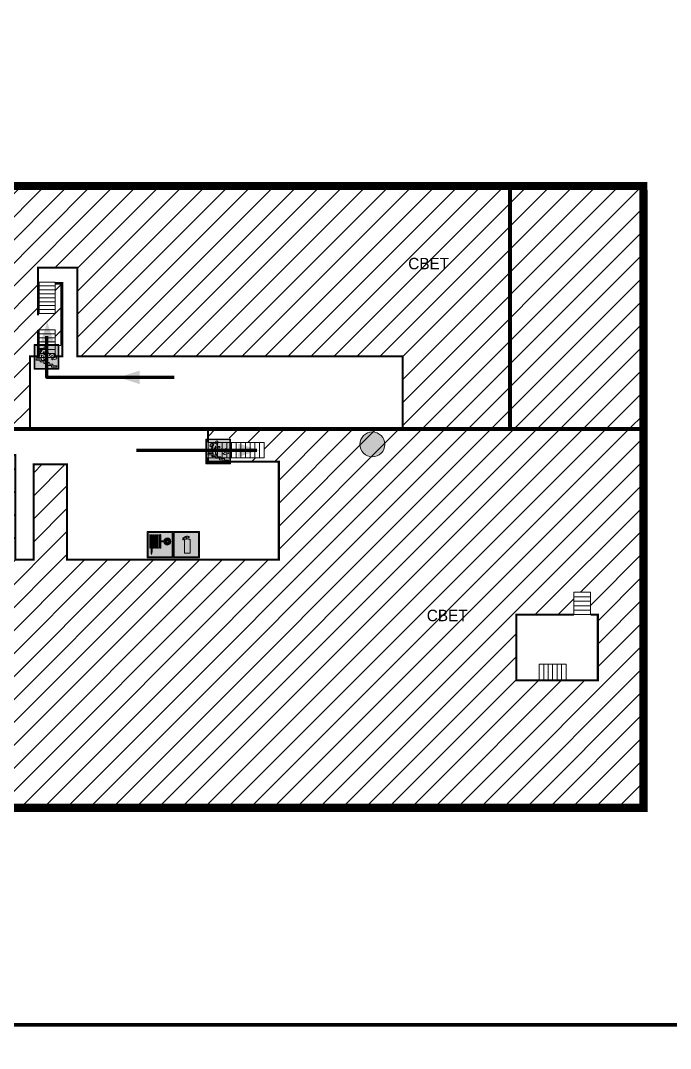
# Model space of a CAD drawing. Header units: millimetres. Extents: x 13114 to 67229, y 22859 to 38520.
# Drawn here: x 22667.6 to 22877.1, y 30889.7 to 31221.1 of the extents above; entities that cross this region are included whole.
import ezdxf

# ---------------------------------------------------------------- set-up
doc = ezdxf.new("R2010")
doc.units = ezdxf.units.MM
doc.layers.add('План_Штампы', color=7, linetype='Continuous')
doc.styles.add('обычный', font='arial.ttf')
pattern_1 = [(225, (57647.964, 45307.062), (3.70435565, -3.70435565), [])]

# ---------------------------------------------------------------- blocks, each defined once
blk = doc.blocks.new('A$C7B8C2D5B')
at = {"lineweight": 0}
h = blk.add_hatch(color=5, dxfattribs=at)
h.dxf.hatch_style = 1
h.paths.add_polyline_path([(1.4, -3.02, 1), (-2.11, -3.02, 1)])
at = {"color": 5, "lineweight": 0}
blk.add_circle((-0.36, -3.02), 1.75, dxfattribs=at)
blk = doc.blocks.new('вниз')
at = {"lineweight": 0, "true_color": 0xffffff}
h = blk.add_hatch(color=7, dxfattribs=at)
h.dxf.hatch_style = 1
h.paths.add_polyline_path([(40994.51, -4472.22), (40986.51, -4472.22), (40986.51, -4480.22), (40994.51, -4480.22)])
h.paths.add_polyline_path([(40994.31, -4472.42), (40994.31, -4480.01), (40986.71, -4480.01), (40986.71, -4472.42)], flags=16)
h.paths.add_polyline_path([(40988.43, -4473.53), (40989.43, -4473.53), (40990.19, -4473.96), (40990.19, -4474.6), (40991, -4474.6), (40991, -4475.06), (40989.73, -4475.06), (40989.73, -4474.46), (40989.3, -4475.18), (40990.17, -4475.7), (40990.17, -4477.11), (40989.63, -4477.11), (40989.63, -4476.01), (40988.94, -4475.59), (40988.94, -4476.46), (40988.94, -4476.46), (40987.47, -4476.46), (40987.26, -4476.46), (40987.26, -4475.92), (40988.4, -4475.92), (40988.4, -4475.2), (40989.1, -4473.99), (40988.66, -4473.99), (40988.24, -4474.7), (40987.86, -4474.47), (40988.41, -4473.56)], flags=0)
h.paths.add_polyline_path([(40990.55, -4473.29, -1), (40989.69, -4473.29, -1)], flags=0)
h.paths.add_polyline_path([(40988.85, -4476.89), (40988.85, -4477.43), (40990.1, -4477.43), (40990.1, -4477.99), (40991.34, -4477.99), (40991.34, -4478.54), (40992.59, -4478.54), (40992.59, -4479.09), (40993.83, -4479.09), (40993.83, -4479.52), (40992.17, -4479.52), (40992.17, -4478.97), (40990.91, -4478.97), (40990.91, -4478.41), (40989.68, -4478.41), (40989.68, -4477.86), (40988.43, -4477.86), (40988.43, -4477.31), (40987.6, -4477.31), (40987.18, -4477.31), (40987.18, -4476.89)], flags=0)
h.paths.add_polyline_path([(40991.61, -4475.33), (40993.12, -4476.2), (40992.9, -4475.27), (40993.48, -4475.6), (40993.83, -4476.88), (40992.56, -4477.22), (40991.97, -4476.88), (40992.9, -4476.61), (40991.38, -4475.74), (40991.58, -4475.39)], flags=0)
h.paths.add_polyline_path([(40990.19, -4473.96), (40989.43, -4473.53), (40988.43, -4473.53), (40988.41, -4473.56), (40987.86, -4474.47), (40988.24, -4474.7), (40988.66, -4473.99), (40989.1, -4473.99), (40988.4, -4475.2), (40988.4, -4475.92), (40987.26, -4475.92), (40987.26, -4476.46), (40987.47, -4476.46), (40988.94, -4476.46), (40988.94, -4476.27), (40988.94, -4475.59), (40989.63, -4476.01), (40989.63, -4477.11), (40990.17, -4477.11), (40990.17, -4475.7), (40989.3, -4475.18), (40989.73, -4474.46), (40989.73, -4475.06), (40991, -4475.06), (40991, -4474.6), (40990.19, -4474.6)], flags=0)
h.paths.add_polyline_path([(40990.55, -4473.29, 1), (40989.69, -4473.29, 1)], flags=0)
h.paths.add_polyline_path([(40991.61, -4475.33), (40991.58, -4475.39), (40991.38, -4475.74), (40992.9, -4476.61), (40991.97, -4476.88), (40992.56, -4477.22), (40993.83, -4476.88), (40993.48, -4475.6), (40992.9, -4475.27), (40993.12, -4476.2)], flags=0)
h.paths.add_polyline_path([(40990.1, -4477.43), (40988.85, -4477.43), (40988.85, -4476.89), (40987.18, -4476.89), (40987.18, -4477.31), (40987.6, -4477.31), (40988.43, -4477.31), (40988.43, -4477.86), (40989.68, -4477.86), (40989.68, -4478.41), (40990.91, -4478.41), (40990.91, -4478.97), (40992.17, -4478.97), (40992.17, -4479.52), (40993.83, -4479.52), (40993.83, -4479.09), (40992.59, -4479.09), (40992.59, -4478.54), (40991.34, -4478.54), (40991.34, -4477.99), (40990.1, -4477.99)], flags=0)
at = {"lineweight": 0}
h = blk.add_hatch(color=126, dxfattribs=at)
h.dxf.hatch_style = 1
h.paths.add_polyline_path([(40994.31, -4472.42), (40986.71, -4472.42), (40986.71, -4480.01), (40994.31, -4480.01)])
h.paths.add_polyline_path([(40988.43, -4473.53), (40989.43, -4473.53), (40990.19, -4473.96), (40990.19, -4474.6), (40991, -4474.6), (40991, -4475.06), (40989.73, -4475.06), (40989.73, -4474.46), (40989.3, -4475.18), (40990.17, -4475.7), (40990.17, -4477.11), (40989.63, -4477.11), (40989.63, -4476.01), (40988.94, -4475.59), (40988.94, -4476.46), (40988.94, -4476.46), (40987.47, -4476.46), (40987.26, -4476.46), (40987.26, -4475.92), (40988.4, -4475.92), (40988.4, -4475.2), (40989.1, -4473.99), (40988.66, -4473.99), (40988.24, -4474.7), (40987.86, -4474.47), (40988.41, -4473.56)], flags=16)
h.paths.add_polyline_path([(40990.55, -4473.29, -1), (40989.69, -4473.29, -1)], flags=16)
h.paths.add_polyline_path([(40988.85, -4476.89), (40988.85, -4477.43), (40990.1, -4477.43), (40990.1, -4477.99), (40991.34, -4477.99), (40991.34, -4478.54), (40992.59, -4478.54), (40992.59, -4479.09), (40993.83, -4479.09), (40993.83, -4479.52), (40992.17, -4479.52), (40992.17, -4478.97), (40990.91, -4478.97), (40990.91, -4478.41), (40989.68, -4478.41), (40989.68, -4477.86), (40988.43, -4477.86), (40988.43, -4477.31), (40987.6, -4477.31), (40987.18, -4477.31), (40987.18, -4476.89)], flags=16)
h.paths.add_polyline_path([(40991.61, -4475.33), (40993.12, -4476.2), (40992.9, -4475.27), (40993.48, -4475.6), (40993.83, -4476.88), (40992.56, -4477.22), (40991.97, -4476.88), (40992.9, -4476.61), (40991.38, -4475.74), (40991.58, -4475.39)], flags=16)
at = {"lineweight": 0, "true_color": 0xffffff}
h = blk.add_hatch(color=7, dxfattribs=at)
h.dxf.hatch_style = 1
h.paths.add_polyline_path([(40989.73, -4474.46), (40989.73, -4475.06), (40991, -4475.06), (40991, -4474.6), (40990.19, -4474.6), (40990.19, -4473.96), (40989.43, -4473.53), (40988.43, -4473.53), (40988.41, -4473.56), (40987.86, -4474.47), (40988.24, -4474.7), (40988.66, -4473.99), (40989.1, -4473.99), (40988.4, -4475.2), (40988.4, -4475.92), (40987.26, -4475.92), (40987.26, -4476.46), (40987.47, -4476.46), (40988.94, -4476.46), (40988.94, -4475.59), (40989.63, -4476.01), (40989.63, -4477.11), (40990.17, -4477.11), (40990.17, -4475.7), (40989.3, -4475.18)])
h.paths.add_polyline_path([(40989.69, -4473.29, 1), (40990.55, -4473.29, 1)])
h.paths.add_polyline_path([(40991.61, -4475.33), (40991.58, -4475.39), (40991.38, -4475.74), (40992.9, -4476.61), (40991.97, -4476.88), (40992.56, -4477.22), (40993.83, -4476.88), (40993.48, -4475.6), (40992.9, -4475.27), (40993.12, -4476.2)])
h.paths.add_polyline_path([(40990.1, -4477.43), (40988.85, -4477.43), (40988.85, -4476.89), (40987.18, -4476.89), (40987.18, -4477.31), (40987.6, -4477.31), (40988.43, -4477.31), (40988.43, -4477.86), (40989.68, -4477.86), (40989.68, -4478.41), (40990.91, -4478.41), (40990.91, -4478.97), (40992.17, -4478.97), (40992.17, -4479.52), (40993.83, -4479.52), (40993.83, -4479.09), (40992.59, -4479.09), (40992.59, -4478.54), (40991.34, -4478.54), (40991.34, -4477.99), (40990.1, -4477.99)])
at = {"color": 126, "lineweight": 0}
for points in [[(40986.51, -4472.22), (40994.51, -4472.22), (40994.51, -4480.22), (40986.51, -4480.22)], [(40986.71, -4472.42), (40994.31, -4472.42), (40994.31, -4480.01), (40986.71, -4480.01)]]:
    blk.add_lwpolyline(points, close=True, dxfattribs=at)
for points in [[(40987.47, -4476.46), (40987.26, -4476.46), (40987.26, -4475.92), (40988.4, -4475.92), (40988.4, -4475.2), (40989.1, -4473.99), (40988.66, -4473.99), (40988.24, -4474.7), (40987.86, -4474.47), (40988.41, -4473.56), (40988.43, -4473.53), (40989.43, -4473.53), (40990.19, -4473.96), (40990.19, -4474.6), (40991, -4474.6), (40991, -4475.06), (40989.73, -4475.06), (40989.73, -4474.46), (40989.3, -4475.18), (40990.17, -4475.7), (40990.17, -4477.11), (40989.63, -4477.11), (40989.63, -4476.01), (40988.94, -4475.59), (40988.94, -4476.46)], [(40987.6, -4477.31), (40987.18, -4477.31), (40987.18, -4476.89), (40988.85, -4476.89), (40988.85, -4477.43), (40990.1, -4477.43), (40990.1, -4477.99), (40991.34, -4477.99), (40991.34, -4478.54), (40992.59, -4478.54), (40992.59, -4479.09), (40993.83, -4479.09), (40993.83, -4479.52), (40992.17, -4479.52), (40992.17, -4478.97), (40990.91, -4478.97), (40990.91, -4478.41), (40989.68, -4478.41), (40989.68, -4477.86), (40988.43, -4477.86), (40988.43, -4477.31), (40987.6, -4477.31)], [(40987.47, -4476.46), (40988.94, -4476.46), (40988.94, -4476.27)], [(40991.58, -4475.39), (40991.38, -4475.74), (40992.9, -4476.61), (40991.97, -4476.88), (40992.56, -4477.22), (40993.83, -4476.88), (40993.48, -4475.6), (40992.9, -4475.27), (40993.12, -4476.2), (40991.61, -4475.33), (40991.58, -4475.39)]]:
    blk.add_lwpolyline(points, dxfattribs=at)
blk.add_circle((40990.12, -4473.29), 0.432, dxfattribs=at)
blk = doc.blocks.new('A$C37112FD5')
at = {"true_color": 0xf5f5ff}
h = blk.add_hatch(color=7, dxfattribs=at)
h.dxf.hatch_style = 1
h.paths.add_polyline_path([(12.8, -7.4), (0, -7.4), (0, -20.2), (12.8, -20.2)])
h.paths.add_polyline_path([(12.29, -7.91), (12.29, -19.69), (0.51, -19.69), (0.51, -7.91)], flags=16)
h.paths.add_polyline_path([(4.98, -9.04, -0.42597), (5.17, -9.22), (5.17, -12.25), (5.17, -15.29, -0.432244), (4.98, -15.47), (4.83, -15.47, -0.42597), (4.64, -15.29), (4.64, -12.25), (4.64, -9.22, -0.432244), (4.83, -9.04)], flags=0)
h.paths.add_polyline_path([(4.28, -9.22), (4.28, -12.25), (4.28, -15.29, -0.432244), (4.09, -15.47), (3.94, -15.47, -0.42597), (3.75, -15.29), (3.75, -12.25), (3.75, -9.22, -0.432244), (3.94, -9.04), (4.09, -9.04, -0.42597)], flags=0)
h.paths.add_polyline_path([(5.72, -9.04), (5.87, -9.04, -0.42597), (6.06, -9.22), (6.06, -12.25), (6.06, -15.29, -0.432244), (5.87, -15.47), (5.72, -15.47, -0.42597), (5.53, -15.29), (5.53, -12.25), (5.53, -9.22, -0.432244)], flags=0)
h.paths.add_polyline_path([(6.42, -8.9), (6.5, -8.9, -0.42597), (6.69, -9.08), (6.69, -12.03), (8.21, -12.03, -15.824349), (8.21, -12.47), (6.69, -12.47), (6.69, -15.42, -0.432244), (6.5, -15.6), (6.42, -15.6)], flags=0)
h.paths.add_polyline_path([(3.39, -9.22), (3.39, -12.25), (3.39, -15.29, -0.432244), (3.2, -15.47), (3.05, -15.47, -0.42597), (2.85, -15.29), (2.85, -12.25), (2.85, -9.22, -0.432244), (3.05, -9.04), (3.2, -9.04, -0.42597)], flags=0)
h.paths.add_polyline_path([(2.5, -9.22), (2.5, -16.71), (1.96, -16.71), (1.96, -9.22, -0.432244), (2.15, -9.04), (2.31, -9.04, -0.42597)], flags=0)
h.paths.add_polyline_path([(1.61, -8.9), (1.61, -15.6), (1.57, -15.6, -0.42597), (1.37, -15.42), (1.37, -12.03), (1.37, -9.09, -0.432244), (1.57, -8.9)], flags=0)
h.paths.add_polyline_path([(9.76, -10.81), (9.76, -12.03), (8.49, -12.03, -0.336371)], flags=0)
h.paths.add_polyline_path([(8.49, -12.47), (9.76, -12.47), (9.76, -13.7, -0.336371)], flags=0)
h.paths.add_polyline_path([(10.11, -10.81, -0.336371), (11.38, -12.03), (10.11, -12.03)], flags=0)
h.paths.add_polyline_path([(10.11, -12.47), (11.38, -12.47, -0.336371), (10.11, -13.7)], flags=0)
h.paths.add_polyline_path([(2.5, -16.84), (2.5, -17.05), (1.97, -17.05), (1.97, -16.84)], flags=0)
h.paths.add_polyline_path([(2.5, -17.24, -0.033778), (2.24, -18.6, -0.033778), (1.97, -17.24)], flags=0)
h = blk.add_hatch(color=242)
h.dxf.hatch_style = 1
h.paths.add_polyline_path([(12.29, -7.91), (0.51, -7.91), (0.51, -19.69), (12.29, -19.69)])
h.paths.add_polyline_path([(6.42, -15.6), (6.42, -8.9), (6.5, -8.9, -0.42597), (6.69, -9.08), (6.69, -12.03), (8.21, -12.03, -15.824349), (8.21, -12.47), (6.69, -12.47), (6.69, -15.42, -0.432244), (6.5, -15.6)], flags=16)
h.paths.add_polyline_path([(5.87, -15.47), (5.72, -15.47, -0.42597), (5.53, -15.29), (5.53, -12.25), (5.53, -9.22, -0.432244), (5.72, -9.04), (5.87, -9.04, -0.42597), (6.06, -9.22), (6.06, -12.25), (6.06, -15.29, -0.432244)], flags=16)
h.paths.add_polyline_path([(4.98, -15.47), (4.83, -15.47, -0.42597), (4.64, -15.29), (4.64, -12.25), (4.64, -9.22, -0.432244), (4.83, -9.04), (4.98, -9.04, -0.42597), (5.17, -9.22), (5.17, -12.25), (5.17, -15.29, -0.432244)], flags=16)
h.paths.add_polyline_path([(4.09, -15.47), (3.94, -15.47, -0.42597), (3.75, -15.29), (3.75, -12.25), (3.75, -9.22, -0.432244), (3.94, -9.04), (4.09, -9.04, -0.42597), (4.28, -9.22), (4.28, -12.25), (4.28, -15.29, -0.432244)], flags=16)
h.paths.add_polyline_path([(3.2, -15.47), (3.05, -15.47, -0.42597), (2.85, -15.29), (2.85, -12.25), (2.85, -9.22, -0.432244), (3.05, -9.04), (3.2, -9.04, -0.42597), (3.39, -9.22), (3.39, -12.25), (3.39, -15.29, -0.432244)], flags=16)
h.paths.add_polyline_path([(2.5, -17.05), (1.97, -17.05), (1.97, -16.84), (2.5, -16.84)], flags=16)
h.paths.add_polyline_path([(2.5, -17.24, -0.033778), (2.24, -18.6, -0.033778), (1.97, -17.24)], flags=16)
h.paths.add_polyline_path([(2.5, -16.71), (1.96, -16.71), (1.96, -9.22, -0.432244), (2.15, -9.04), (2.31, -9.04, -0.42597), (2.5, -9.22)], flags=16)
h.paths.add_polyline_path([(1.61, -15.6), (1.57, -15.6, -0.42597), (1.37, -15.42), (1.37, -12.03), (1.37, -9.09, -0.432244), (1.57, -8.9), (1.61, -8.9)], flags=16)
h.paths.add_polyline_path([(8.49, -12.47), (9.76, -12.47), (9.76, -13.7, -0.336371)], flags=0)
h.paths.add_polyline_path([(10.11, -13.7), (10.11, -12.47), (11.38, -12.47, -0.336371)], flags=0)
h.paths.add_polyline_path([(8.49, -12.03, -0.336371), (9.76, -10.81), (9.76, -12.03)], flags=0)
h.paths.add_polyline_path([(10.11, -12.03), (10.11, -10.81, -0.336371), (11.38, -12.03)], flags=0)
h = blk.add_hatch(color=7, dxfattribs=at)
h.dxf.hatch_style = 1
h.paths.add_polyline_path([(1.61, -8.9), (1.57, -8.9, 0.432244), (1.37, -9.09), (1.37, -12.03), (1.37, -15.42, 0.42597), (1.57, -15.6), (1.61, -15.6)])
h.paths.add_polyline_path([(2.5, -9.22, 0.42597), (2.31, -9.04), (2.15, -9.04, 0.432244), (1.96, -9.22), (1.96, -16.71), (2.5, -16.71)])
h.paths.add_polyline_path([(2.5, -16.84), (1.97, -16.84), (1.97, -17.05), (2.5, -17.05)])
h.paths.add_polyline_path([(2.5, -17.24), (1.97, -17.24, 0.033778), (2.24, -18.6, 0.033778)])
h.paths.add_polyline_path([(3.39, -12.25), (3.39, -9.22, 0.42597), (3.2, -9.04), (3.05, -9.04, 0.432244), (2.85, -9.22), (2.85, -12.25), (2.85, -15.29, 0.42597), (3.05, -15.47), (3.2, -15.47, 0.432244), (3.39, -15.29)])
h.paths.add_polyline_path([(4.28, -12.25), (4.28, -9.22, 0.42597), (4.09, -9.04), (3.94, -9.04, 0.432244), (3.75, -9.22), (3.75, -12.25), (3.75, -15.29, 0.42597), (3.94, -15.47), (4.09, -15.47, 0.432244), (4.28, -15.29)])
h.paths.add_polyline_path([(5.17, -12.25), (5.17, -9.22, 0.42597), (4.98, -9.04), (4.83, -9.04, 0.432244), (4.64, -9.22), (4.64, -12.25), (4.64, -15.29, 0.42597), (4.83, -15.47), (4.98, -15.47, 0.432244), (5.17, -15.29)])
h.paths.add_polyline_path([(6.06, -12.25), (6.06, -9.22, 0.42597), (5.87, -9.04), (5.72, -9.04, 0.432244), (5.53, -9.22), (5.53, -12.25), (5.53, -15.29, 0.42597), (5.72, -15.47), (5.87, -15.47, 0.432244), (6.06, -15.29)])
h.paths.add_polyline_path([(6.69, -12.47), (8.21, -12.47, 15.824349), (8.21, -12.03), (6.69, -12.03), (6.69, -9.08, 0.42597), (6.5, -8.9), (6.42, -8.9), (6.42, -15.6), (6.5, -15.6, 0.432244), (6.69, -15.42)])
h.paths.add_polyline_path([(8.49, -12.47), (9.76, -12.47), (9.76, -13.7, -0.336371)], flags=16)
h.paths.add_polyline_path([(8.49, -12.03, -0.336371), (9.76, -10.81), (9.76, -12.03)], flags=16)
h.paths.add_polyline_path([(10.11, -12.47), (11.38, -12.47, -0.336371), (10.11, -13.7)], flags=16)
h.paths.add_polyline_path([(10.11, -12.03), (10.11, -10.81, -0.336371), (11.38, -12.03)], flags=16)
h = blk.add_hatch(color=242)
h.dxf.hatch_style = 1
h.paths.add_polyline_path([(9.76, -10.81, 0.336371), (8.49, -12.03), (9.76, -12.03)])
h.paths.add_polyline_path([(10.11, -10.81), (10.11, -12.03), (11.38, -12.03, 0.336371)])
h.paths.add_polyline_path([(11.38, -12.47), (10.11, -12.47), (10.11, -13.7, 0.336371)])
h.paths.add_polyline_path([(9.76, -12.47), (8.49, -12.47, 0.336371), (9.76, -13.7)])
at = {"color": 242, "lineweight": 5}
for p, q in [((0, -20.2), (0, -7.4)), ((0, -7.4), (12.8, -7.4)), ((1.37, -12.03), (1.37, -9.08)), ((1.57, -8.9), (1.61, -8.9)), ((1.61, -8.9), (1.61, -15.6)), ((1.96, -16.71), (1.96, -9.22)), ((2.15, -9.04), (2.31, -9.04)), ((2.5, -16.71), (2.5, -9.22)), ((2.85, -12.25), (2.85, -9.22)), ((3.05, -9.04), (3.2, -9.04)), ((3.39, -12.25), (3.39, -9.22)), ((3.75, -12.25), (3.75, -9.22)), ((3.94, -9.04), (4.09, -9.04)), ((4.28, -12.25), (4.28, -9.22)), ((4.64, -12.25), (4.64, -9.22)), ((4.83, -9.04), (4.98, -9.04)), ((5.17, -12.25), (5.17, -9.22)), ((5.53, -12.25), (5.53, -9.22)), ((5.72, -9.04), (5.87, -9.04)), ((6.06, -12.25), (6.06, -9.22)), ((6.42, -8.9), (6.42, -15.6)), ((6.5, -8.9), (6.42, -8.9)), ((6.69, -12.03), (6.69, -9.08)), ((12.8, -20.2), (12.8, -7.4)), ((1.37, -12.03), (1.37, -15.42)), ((2.85, -12.25), (2.85, -15.29)), ((3.39, -12.25), (3.39, -15.29)), ((3.75, -12.25), (3.75, -15.29)), ((4.28, -12.25), (4.28, -15.29)), ((4.64, -12.25), (4.64, -15.29)), ((5.17, -12.25), (5.17, -15.29)), ((5.53, -12.25), (5.53, -15.29)), ((6.06, -12.25), (6.06, -15.29)), ((8.21, -12.03), (6.69, -12.03)), ((8.21, -12.47), (6.69, -12.47)), ((6.69, -12.47), (6.69, -15.42)), ((9.76, -12.03), (8.49, -12.03)), ((9.76, -12.47), (8.49, -12.47)), ((9.76, -10.81), (9.76, -12.03)), ((9.76, -12.47), (9.76, -13.7)), ((10.11, -10.81), (10.11, -12.03)), ((11.38, -12.03), (10.11, -12.03)), ((11.38, -12.47), (10.11, -12.47)), ((10.11, -12.47), (10.11, -13.7)), ((1.57, -15.6), (1.61, -15.6)), ((1.96, -16.71), (2.5, -16.71)), ((1.97, -16.84), (2.5, -16.84)), ((1.97, -17.05), (1.97, -16.84)), ((2.5, -17.05), (1.97, -17.05)), ((1.97, -17.24), (2.5, -17.24)), ((2.5, -16.84), (2.5, -17.05)), ((3.05, -15.47), (3.2, -15.47)), ((3.94, -15.47), (4.09, -15.47)), ((4.83, -15.47), (4.98, -15.47)), ((5.72, -15.47), (5.87, -15.47)), ((6.42, -15.6), (6.5, -15.6)), ((0, -20.2), (12.8, -20.2))]:
    blk.add_line(p, q, dxfattribs=at)
blk.add_lwpolyline([(0.51, -7.91), (12.29, -7.91), (12.29, -19.69), (0.51, -19.69)], close=True, dxfattribs=at)
for centre, radius, start, end in [((1.56, -9.09), 0.182, 87.1027, 180.6071), ((2.15, -9.22), 0.182, 87.1027, 180.6071), ((2.32, -9.22), 0.182, 359.3929, 92.8973), ((3.04, -9.22), 0.182, 87.1027, 180.6071), ((3.21, -9.22), 0.182, 359.3929, 92.8973), ((3.93, -9.22), 0.182, 87.1027, 180.6071), ((4.1, -9.22), 0.182, 359.3929, 92.8973), ((4.82, -9.22), 0.182, 87.1027, 180.6071), ((4.99, -9.22), 0.182, 359.3929, 92.8973), ((5.71, -9.22), 0.182, 87.1027, 180.6071), ((5.88, -9.22), 0.182, 359.3929, 92.8973), ((6.51, -9.09), 0.182, 359.3929, 92.8973), ((9.93, -12.25), 1.74, 187.2319, 172.7681), ((9.93, -12.25), 1.46, 96.9927, 171.3585), ((9.93, -12.25), 1.46, 188.6415, 263.0073), ((9.93, -12.25), 1.46, 8.6415, 83.0073), ((9.93, -12.25), 1.46, 276.9927, 351.3585), ((1.56, -15.42), 0.182, 179.3929, 272.8973), ((12.17, -15.98), 10.27, 187.041, 194.7793), ((-7.7, -15.98), 10.27, 345.2207, 352.959), ((3.04, -15.29), 0.182, 179.3929, 272.8973), ((3.21, -15.29), 0.182, 267.1027, 0.6071), ((3.93, -15.29), 0.182, 179.3929, 272.8973), ((4.1, -15.29), 0.182, 267.1027, 0.6071), ((4.82, -15.29), 0.182, 179.3929, 272.8973), ((4.99, -15.29), 0.182, 267.1027, 0.6071), ((5.71, -15.29), 0.182, 179.3929, 272.8973), ((5.88, -15.29), 0.182, 267.1027, 0.6071), ((6.51, -15.42), 0.182, 267.1027, 0.6071)]:
    blk.add_arc(centre, radius, start, end, dxfattribs=at)
blk = doc.blocks.new('A$C3AD82952')
at = {"true_color": 0xf5f5ff}
h = blk.add_hatch(color=7, dxfattribs=at)
h.dxf.hatch_style = 1
h.paths.add_polyline_path([(8.21, 8.73, 0.414214), (7.89, 9.05), (7.22, 9.05), (7.22, 9.92), (7.59, 9.92, 1), (7.57, 10.36), (7.22, 10.36), (7.22, 10.6), (6.43, 10.6), (6.43, 10.36), (6.01, 10.36), (4.74, 9.59), (4.74, 8.69), (4.98, 8.73), (4.98, 9.26), (6.12, 9.91), (6.43, 9.91), (6.43, 9.05), (5.76, 9.05, 0.414214), (5.44, 8.73), (5.44, 2.2), (8.21, 2.2)], flags=0)
h.paths.add_polyline_path([(12.8, 12.8), (0, 12.8), (0, 0), (12.8, 0)])
h.paths.add_polyline_path([(0.51, 12.29), (12.29, 12.29), (12.29, 0.51), (0.51, 0.51)], flags=16)
h.paths.add_polyline_path([(4.74, 9.59), (6.01, 10.36), (6.43, 10.36), (6.43, 10.6), (7.22, 10.6), (7.22, 10.36), (7.59, 10.36, -0.94586), (7.59, 9.92), (7.22, 9.92), (7.22, 9.05), (7.89, 9.05, -0.414214), (8.21, 8.73), (8.21, 2.2), (5.44, 2.2), (5.44, 8.73, -0.414214), (5.76, 9.05), (6.43, 9.05), (6.43, 9.91), (6.12, 9.91), (4.98, 9.26), (4.98, 8.73), (4.74, 8.69)], flags=0)
h = blk.add_hatch(color=242)
h.dxf.hatch_style = 1
h.paths.add_polyline_path([(12.29, 12.29), (0.51, 12.29), (0.51, 0.51), (12.29, 0.51)])
h.paths.add_polyline_path([(4.74, 8.69), (4.74, 9.59), (6.01, 10.36), (6.43, 10.36), (6.43, 10.6), (7.22, 10.6), (7.22, 10.36), (7.59, 10.36, -0.94586), (7.59, 9.92), (7.22, 9.92), (7.22, 9.05), (7.89, 9.05, -0.414214), (8.21, 8.73), (8.21, 2.2), (5.44, 2.2), (5.44, 8.73, -0.414214), (5.76, 9.05), (6.43, 9.05), (6.43, 9.91), (6.12, 9.91), (4.98, 9.26), (4.98, 8.73)], flags=16)
h = blk.add_hatch(color=7, dxfattribs=at)
h.dxf.hatch_style = 1
h.paths.add_polyline_path([(8.21, 8.73, 0.414214), (7.89, 9.05), (7.22, 9.05), (7.22, 9.92), (7.59, 9.92, 1), (7.57, 10.36), (7.22, 10.36), (7.22, 10.6), (6.43, 10.6), (6.43, 10.36), (6.01, 10.36), (4.74, 9.59), (4.74, 8.69), (4.98, 8.73), (4.98, 9.26), (6.12, 9.91), (6.43, 9.91), (6.43, 9.05), (5.76, 9.05, 0.414214), (5.44, 8.73), (5.44, 2.2), (8.21, 2.2)])
at = {"color": 242, "lineweight": 5}
for p, q in [((0, 0), (0, 12.8)), ((0, 12.8), (12.8, 12.8)), ((6.01, 10.36), (4.74, 9.59)), ((6.01, 10.36), (6.43, 10.36)), ((7.22, 10.6), (6.43, 10.6)), ((6.43, 10.6), (6.43, 10.36)), ((7.22, 10.36), (7.22, 10.6)), ((7.59, 10.36), (7.22, 10.36)), ((12.8, 0), (12.8, 12.8)), ((4.74, 9.59), (4.74, 8.69)), ((4.74, 8.69), (4.98, 8.73)), ((4.98, 9.26), (6.12, 9.91)), ((4.98, 8.73), (4.98, 9.26)), ((5.44, 2.2), (5.44, 8.73)), ((5.76, 9.05), (6.43, 9.05)), ((6.12, 9.91), (6.43, 9.91)), ((6.43, 9.91), (6.43, 9.05)), ((7.22, 9.05), (7.22, 9.92)), ((7.59, 9.92), (7.22, 9.92)), ((7.89, 9.05), (7.22, 9.05)), ((8.21, 2.2), (8.21, 8.73)), ((0, 0), (12.8, 0)), ((5.44, 2.2), (8.21, 2.2))]:
    blk.add_line(p, q, dxfattribs=at)
blk.add_lwpolyline([(0.51, 12.29), (12.29, 12.29), (12.29, 0.51), (0.51, 0.51)], close=True, dxfattribs=at)
for centre, radius, start, end in [((7.58, 10.14), 0.223, 273.1875, 86.8125), ((5.76, 8.73), 0.32, 90, 180), ((7.89, 8.73), 0.32, 0, 90)]:
    blk.add_arc(centre, radius, start, end, dxfattribs=at)

msp = doc.modelspace()

# ---------------------------------------------------------------- hatches: boundary and pattern name
at = {"lineweight": 0}
h = msp.add_hatch(dxfattribs=at)
h.set_pattern_fill('ANSI31', color=256, scale=1.65, angle=180)
h.set_pattern_definition(pattern_1)
h.paths.add_polyline_path([(22790.81, 31112.9), (22790.81, 31089.47), (22825.43, 31089.47), (22825.43, 31167.83), (22591.03, 31167.83), (22591.21, 31155.14), (22602.72, 31155.14), (22602.72, 31154.79), (22602.76, 31154.79), (22602.76, 31149.93), (22598, 31149.93), (22598, 31148.3), (22604.43, 31148.3), (22604.43, 31147.15), (22606.8, 31147.15), (22606.8, 31141.94), (22616.57, 31141.85), (22616.57, 31089.47), (22670.67, 31089.47), (22670.67, 31112.9), (22672.13, 31112.9), (22672.14, 31116.35), (22673.07, 31116.35), (22673.25, 31121.41), (22678.77, 31121.4), (22678.77, 31116.35), (22680.58, 31116.35), (22680.58, 31136.14), (22678.77, 31136.14), (22678.77, 31126.71), (22673.25, 31126.71), (22673.25, 31141.46), (22685.93, 31141.46), (22685.93, 31112.9)])
h.paths.add_polyline_path([(22825.43, 31089.47), (22868.4, 31089.47), (22868.37, 31167.83), (22825.43, 31167.83)])
h.paths.add_polyline_path([(22591.03, 31167.83), (22549.26, 31167.83), (22549.74, 31104.52), (22591.03, 31104.52)])
h = msp.add_hatch(dxfattribs=at)
h.set_pattern_fill('ANSI31', color=256, scale=1.65, angle=180)
h.set_pattern_definition(pattern_1)
h.paths.add_polyline_path([(22750.88, 31047.35), (22682.62, 31047.35), (22682.62, 31078.11), (22671.84, 31078.11), (22671.84, 31047.35), (22665.91, 31047.35), (22665.91, 31081.03), (22664.88, 31081.03), (22664.86, 31070.52), (22659.93, 31070.52), (22659.93, 31081.03), (22657.64, 31081.03), (22657.64, 31070.52), (22652.71, 31070.52), (22652.71, 31081.03), (22651.62, 31081.03), (22651.62, 31082.12), (22648.92, 31082.12), (22644.09, 31082.12), (22644.09, 31047.35), (22593.87, 31047.35), (22593.87, 30967.28), (22867.96, 30967.5), (22867.96, 30973.13), (22868.37, 30973.13), (22868.37, 31089.47), (22728.05, 31089.47), (22728.05, 31086.49), (22736.12, 31086.49), (22736.12, 31085.08), (22746.16, 31085.08), (22746.16, 31080.15), (22736.12, 31080.15), (22736.12, 31078.92), (22750.88, 31078.92)])
h.paths.add_polyline_path([(22827.49, 31008.39), (22827.49, 31029.62), (22846.02, 31029.62), (22846.02, 31036.8), (22851.37, 31036.8), (22851.37, 31029.62), (22853.73, 31029.62), (22853.73, 31008.39), (22843.47, 31008.39), (22843.47, 31008.26), (22842.03, 31008.26), (22840.59, 31008.26), (22839.15, 31008.26), (22837.71, 31008.26), (22836.28, 31008.26), (22834.84, 31008.26), (22834.84, 31008.39)], flags=16)
h.paths.add_polyline_path([(22846.02, 31029.61), (22846.02, 31031.05), (22846.02, 31032.48), (22846.02, 31033.92), (22846.02, 31035.36), (22846.02, 31036.8), (22851.37, 31036.8), (22851.37, 31035.36), (22851.37, 31033.92), (22851.37, 31032.48), (22851.37, 31031.05), (22851.37, 31029.61)], flags=0)
h.paths.add_polyline_path([(22735.99, 31034.77), (22720.6, 31034.77), (22720.6, 31026.17), (22735.99, 31026.17)], flags=24)

# ---------------------------------------------------------------- linework, layer by layer
at = {"color": 1, "lineweight": 100}
for points in [[(22483.53, 31292.37), (23083.53, 31292.37), (23083.53, 30897.37), (22483.53, 30897.37)], [(22483.53, 30897.37), (23083.53, 30897.37), (23083.53, 30502.37), (22483.53, 30502.37)]]:
    msp.add_lwpolyline(points, close=True, dxfattribs=at)
at = {"lineweight": 0}
for points, const_width in [([(22549.26, 31083.41), (22549.26, 31167.83), (22869.73, 31167.83)], 2.64), ([(22825.43, 31089.47), (22825.43, 31167.87)], 1.32), ([(22868.44, 30965.99), (22868.44, 31166.51)], 2.64), ([(22790.81, 31089.47), (22790.81, 31112.9), (22685.93, 31112.9), (22685.93, 31141.46), (22673.25, 31141.46), (22673.25, 31126.12)], 0.66), ([(22678.8, 31112.9), (22681.08, 31112.9), (22681.08, 31136.54), (22678.77, 31136.54)], 0.66), ([(22673.25, 31121.41), (22673.25, 31112.9), (22670.67, 31112.9), (22670.67, 31089.39)], 0.66), ([(22728.05, 31089.47), (22868.4, 31089.47)], 1.32), ([(22869.68, 30967.31), (22549.26, 30967.28), (22549.26, 31077.46)], 2.64), ([(22851.37, 31029.62), (22853.73, 31029.62), (22853.73, 31008.39), (22827.49, 31008.39), (22827.49, 31029.62), (22846.02, 31029.62)], 0.66)]:
    msp.add_lwpolyline(points, dxfattribs=dict(at, const_width=const_width))
for points in [[(22868.37, 31167.83), (22549.26, 31167.83)], [(22616.57, 31089.47), (22670.67, 31089.39), (22670.67, 31112.9), (22672.13, 31112.9), (22672.14, 31116.35), (22673.07, 31116.35), (22673.25, 31121.41), (22678.77, 31121.4), (22678.77, 31116.34), (22678.77, 31116.35), (22680.58, 31116.35), (22680.58, 31136.14), (22678.77, 31136.14), (22678.77, 31126.71), (22673.25, 31126.71), (22673.25, 31141.46), (22685.93, 31141.46), (22685.93, 31112.9), (22790.81, 31112.9), (22790.81, 31089.47), (22868.4, 31089.47), (22868.4, 31089.47), (22868.37, 31167.83), (22849.75, 31167.83)], [(22853.73, 31029.62), (22853.73, 31008.39), (22827.49, 31008.39), (22827.49, 31029.62), (22846.02, 31029.62), (22846.02, 31036.8), (22851.37, 31036.8), (22851.37, 31029.62)], [(22851.37, 31036.8), (22851.37, 31029.61), (22853.73, 31029.62)]]:
    msp.add_lwpolyline(points, dxfattribs=at)
for points in [[(22678.77, 31136.84), (22673.62, 31136.84), (22673.62, 31135.57), (22678.77, 31135.57)], [(22678.77, 31135.57), (22673.62, 31135.57), (22673.62, 31134.31), (22678.77, 31134.31)], [(22678.77, 31134.31), (22673.62, 31134.31), (22673.62, 31133.04), (22678.77, 31133.04)], [(22678.77, 31133.04), (22673.62, 31133.04), (22673.62, 31131.77), (22678.77, 31131.77)], [(22678.77, 31131.77), (22673.62, 31131.77), (22673.62, 31130.51), (22678.77, 31130.51)], [(22678.77, 31130.51), (22673.62, 31130.51), (22673.62, 31129.24), (22678.77, 31129.24)], [(22678.77, 31129.24), (22673.62, 31129.24), (22673.62, 31127.98), (22678.77, 31127.98)], [(22678.77, 31127.98), (22673.62, 31127.98), (22673.62, 31126.71), (22678.77, 31126.71)], [(22678.77, 31121.4), (22673.62, 31121.4), (22673.62, 31120.14), (22678.77, 31120.14)], [(22678.77, 31120.14), (22673.62, 31120.14), (22673.62, 31118.87), (22678.77, 31118.87)], [(22678.77, 31118.87), (22673.62, 31118.87), (22673.62, 31117.6), (22678.77, 31117.6)], [(22678.77, 31117.6), (22673.62, 31117.6), (22673.62, 31116.34), (22678.77, 31116.34)], [(22678.77, 31116.34), (22673.62, 31116.34), (22673.62, 31115.07), (22678.77, 31115.07)], [(22678.77, 31115.07), (22673.62, 31115.07), (22673.62, 31113.81), (22678.77, 31113.81)], [(22678.77, 31113.81), (22673.62, 31113.81), (22673.62, 31112.54), (22678.77, 31112.54)], [(22729.64, 31080.15), (22729.64, 31085.08), (22728.14, 31085.08), (22728.14, 31080.15)], [(22731.14, 31080.15), (22731.14, 31085.08), (22729.64, 31085.08), (22729.64, 31080.15)], [(22732.65, 31080.15), (22732.65, 31085.08), (22731.14, 31085.08), (22731.14, 31080.15)], [(22734.15, 31080.15), (22734.15, 31085.08), (22732.65, 31085.08), (22732.65, 31080.15)], [(22735.65, 31080.15), (22735.65, 31085.08), (22734.15, 31085.08), (22734.15, 31080.15)], [(22737.15, 31080.15), (22737.15, 31085.08), (22735.65, 31085.08), (22735.65, 31080.15)], [(22738.65, 31080.15), (22738.65, 31085.08), (22737.15, 31085.08), (22737.15, 31080.15)], [(22740.15, 31080.15), (22740.15, 31085.08), (22738.65, 31085.08), (22738.65, 31080.15)], [(22741.65, 31080.15), (22741.65, 31085.08), (22740.15, 31085.08), (22740.15, 31080.15)], [(22743.16, 31080.15), (22743.16, 31085.08), (22741.65, 31085.08), (22741.65, 31080.15)], [(22744.66, 31080.15), (22744.66, 31085.08), (22743.16, 31085.08), (22743.16, 31080.15)], [(22746.16, 31080.15), (22746.16, 31085.08), (22744.66, 31085.08), (22744.66, 31080.15)], [(22851.37, 31036.8), (22846.02, 31036.8), (22846.02, 31035.36), (22851.37, 31035.36)], [(22851.37, 31035.36), (22846.02, 31035.36), (22846.02, 31033.92), (22851.37, 31033.92)], [(22851.37, 31033.92), (22846.02, 31033.92), (22846.02, 31032.48), (22851.37, 31032.48)], [(22851.37, 31032.48), (22846.02, 31032.48), (22846.02, 31031.05), (22851.37, 31031.05)], [(22851.37, 31031.05), (22846.02, 31031.05), (22846.02, 31029.61), (22851.37, 31029.61)], [(22836.28, 31008.26), (22836.28, 31013.61), (22834.84, 31013.61), (22834.84, 31008.26)], [(22837.71, 31008.26), (22837.71, 31013.61), (22836.28, 31013.61), (22836.28, 31008.26)], [(22839.15, 31008.26), (22839.15, 31013.61), (22837.71, 31013.61), (22837.71, 31008.26)], [(22840.59, 31008.26), (22840.59, 31013.61), (22839.15, 31013.61), (22839.15, 31008.26)], [(22842.03, 31008.26), (22842.03, 31013.61), (22840.59, 31013.61), (22840.59, 31008.26)], [(22843.47, 31008.26), (22843.47, 31013.61), (22842.03, 31013.61), (22842.03, 31008.26)]]:
    msp.add_lwpolyline(points, close=True, dxfattribs=at)
at = {"color": 126, "lineweight": 100, "true_color": 0x008754}
for points in [[(22717.08, 31106.11), (22676.04, 31106.11), (22676.04, 31119.39)], [(22743.78, 31082.57), (22704.94, 31082.57)]]:
    msp.add_lwpolyline(points, dxfattribs=at)
at = {"lineweight": 0}
for points in [[(22549.26, 31111.17, 1.32, 1.32, 0), (22549.26, 31089.47, 1.32, 1.32, 0), (22728.05, 31089.47, 0.66, 0.66, 0), (22728.05, 31085.16, 0.66, 0.66, 0)], [(22728.05, 31080.36, 0.66, 0.66, 0), (22728.05, 31078.92, 0.66, 0.66, 0), (22750.88, 31078.92, 0.66, 0.66, 0), (22750.88, 31047.35, 0.66, 0.66, 0), (22682.62, 31047.35, 0.66, 0.66, 0), (22682.62, 31078.11, 0.66, 0.66, 0), (22671.84, 31078.11, 0.66, 0.66, 0), (22671.84, 31047.35, 0.66, 0.66, 0), (22665.91, 31047.35, 0.66, 0.66, 0), (22665.91, 31081.03, 0.66, 0.66, 0), (22664.88, 31081.03, 0.66, 0.66, 0)]]:
    msp.add_lwpolyline(points, format="xyseb", dxfattribs=at)
at = {"layer": 'План_Штампы', "color": 126, "true_color": 0x008754}
for points in [[(22678.41, 31117.23), (22674.04, 31117.24), (22676.21, 31123.94)], [(22705.99, 31108.31), (22705.98, 31103.94), (22699.28, 31106.1)], [(22737.82, 31080.42), (22737.84, 31084.79), (22744.53, 31082.62)]]:
    msp.add_solid(points, dxfattribs=at)

# ---------------------------------------------------------------- block references
at = {"color": 126, "true_color": 0x008754}
for p in [(-18314.54, 35588.94), (-18259.2, 35558.45)]:
    msp.add_blockref('вниз', p, dxfattribs=at)
at = {"xscale": 2.299354837059975, "yscale": 2.299354837059975, "zscale": 2.299354837059975, "rotation": 180}
msp.add_blockref('A$C7B8C2D5B', (22780.2, 31077.54), dxfattribs=at)
for name, p, xscale, yscale, zscale in [('A$C37112FD5', (22708.37, 31061.29), 0.6599983108788728, 0.6599983108788728, 0.6599983108788728), ('A$C3AD82952', (22716.82, 31047.96), 0.66, 0.66, 0.66)]:
    msp.add_blockref(name, p, dxfattribs=dict(xscale=xscale, yscale=yscale, zscale=zscale))

# ---------------------------------------------------------------- texts
at = {"lineweight": 0, "char_height": 3.696, "width": 167.1758, "attachment_point": 5, "style": 'обычный'}
for insert in [(22799.19, 31142.77), (22805.17, 31029.32)]:
    msp.add_mtext('\\pi-11.088,l11.088,t11.088;{\\fProxima Nova Rg|b0|i0|c204|p2;СВЕТ\\H1.1997x; }', dxfattribs=dict(at, insert=insert))

doc.saveas('drawing.dxf')
